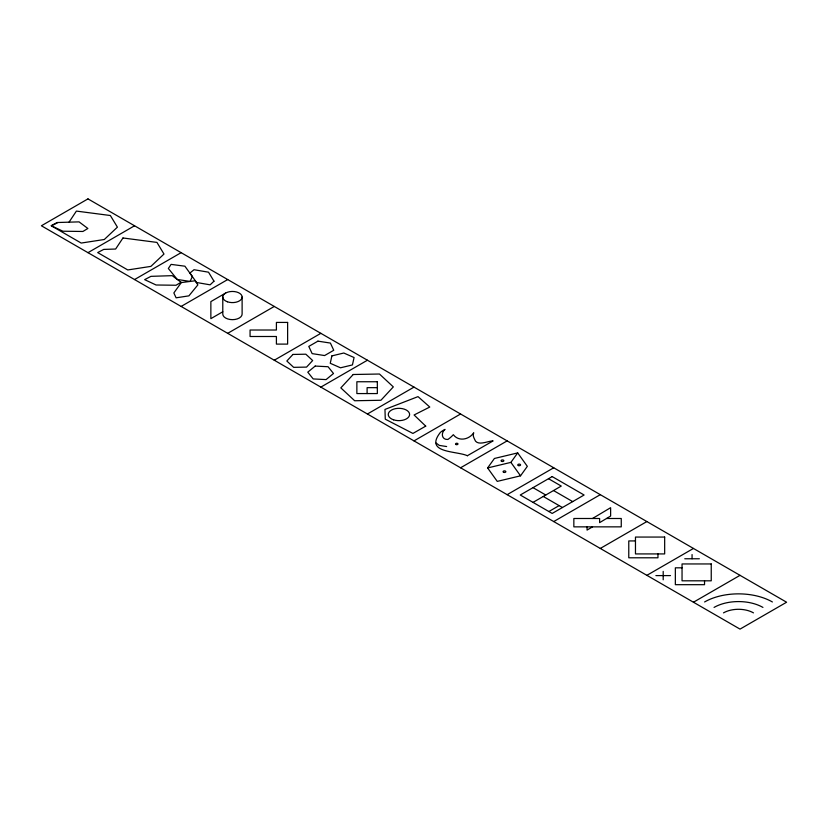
<?xml version="1.0" encoding="UTF-8"?>
<svg xmlns="http://www.w3.org/2000/svg" width="828" height="828" viewBox="0 0 828 828"><rect width="100%" height="100%" fill="white"/><g stroke="black" fill="none" stroke-linecap="round" stroke-linejoin="round"><path stroke-width="1.24" d="M69.055 222.142L76.393 211.088L110.362 215.518L117.41 227.151L104.318 239.499L81.196 243.059L51.108 225.682L57.153 222.525L79.074 221.873L87.871 228.487L82.903 231.467L62.928 231.219L51.481 225.868L57.815 222.566M487.62 467.944L494.409 458.474L517.686 452.906L527.332 466.35L520.533 475.821L497.255 481.389L487.62 467.944L510.897 462.386L517.686 452.906M592.506 518.494L610.629 507.688L610.629 516.051L599.617 522.634L599.617 518.494L573.845 518.494L573.845 526.856L621.259 526.856L621.259 518.494L606.593 518.494M592.506 526.856L587.062 530.096L587.062 526.856M87.975 252.664L134.55 225.775M134.55 279.553L181.125 252.664M181.125 306.443L227.7 279.553M225.62 293.081L210.861 301.599L210.861 318.656L222.784 311.773M227.7 333.332L274.275 306.443M274.275 360.221L320.85 333.332M320.85 387.111L367.425 360.221M367.425 414L414 387.111M414 440.889L460.575 414M460.575 467.779L507.15 440.889M507.15 494.668L553.725 467.779M533.025 502.379L561.27 486.067L548.509 478.708M548.871 511.528L559.117 505.608M553.725 521.557L600.3 494.668M600.3 548.446L646.875 521.557M646.875 575.336L693.45 548.446M693.45 602.225L740.025 575.336M467.396 455.71L493.115 440.889C487.92 441.003 479.391 445.578 475.52 441.169C474.372 438.674 472.208 435.538 473.73 432.775C469.165 439.616 458.702 441.893 453.33 434.69A47.186 27.241 0 0 1 447.896 439.461C441.562 439.937 440.734 432.765 445.029 429.411L443.953 429.96A22.17 12.803 0 0 0 440.32 432.475C423.988 453.371 456.28 450.711 467.416 455.731M377.34 387.659L367.104 387.659L367.104 393.569M635.469 540.932L628.773 540.932L628.773 557.793L657.96 557.793L657.96 553.922M684.766 558.765L699.36 558.765M682.044 567.822L675.348 567.822L675.348 584.682L704.535 584.682L704.535 580.811M655.9 575.595L670.494 575.595M446.644 446.551L439.295 445.402L436.18 443.084M553.518 490.538L572.686 501.602M533.025 487.651L545.776 495.009M543.271 496.458L562.429 507.523M510.897 462.386L520.533 475.821M692.063 554.553L692.063 558.765M663.197 571.382L663.197 579.807M242.118 297.024L242.118 314.081A9.667 5.579 0 0 1 232.451 319.66A9.667 5.579 0 0 1 222.784 314.081L222.784 297.024M714.057 607.421A34.569 19.955 0 0 1 762.94 607.421M723.506 612.875A21.197 12.234 0 0 1 753.48 612.875M704.597 601.966A47.941 27.676 0 0 1 772.389 601.966M331.883 355.885L330.248 363.285L340.515 367.798L352.428 364.931L354.074 357.53L343.796 353.018L331.883 355.885M192.355 276.542L190.078 281.437L177.285 279.45L168.353 268.489L171.085 264.38L184.903 266.192L192.355 276.542M122.968 237.978L115.63 249.031L103.728 249.414L97.683 252.571L127.771 269.949L150.893 266.388L163.985 254.041L156.937 242.407L122.968 237.978M181.311 282.576L173.849 292.936L176.105 297.821L188.908 295.855L197.861 284.894L195.139 280.785L181.311 282.576M292.936 354.446L286.84 361.018L293.65 367.342L306.557 367.104L312.653 360.532L305.842 354.198L292.936 354.446M353.214 374.504L340.825 387.877L354.674 400.752L380.921 400.266L393.321 386.904L379.462 374.018L353.214 374.504M213.976 281.189L210.126 284.832L196.515 282.483L189.902 273.043L194.021 269.711L208.532 272.195L213.976 281.189M315.199 366.069L307.778 372.165L313.201 378.934L326.066 379.597L333.498 373.5L328.064 366.732L315.199 366.069M181.022 282.265L176.053 285.246L156.078 284.998L144.631 279.647L150.965 276.345L172.224 275.662L181.022 282.265M87.975 198.886L41.4 225.775L740.025 629.114L786.6 602.225L87.975 198.886M317.931 341.146L308.792 346.414L312.135 353.618L324.607 355.554L333.746 350.275L330.403 343.071L317.931 341.146M552.183 476.586L520.263 495.009L552.183 513.443L584.102 495.009L552.183 476.586M425.727 426.13L412.924 433.437L385.268 419.185L384.968 409.436L418.026 396.622L429.773 407.045L414.083 414.973L425.727 426.13M287.626 322.423L276.407 322.423L276.407 330.02L250.066 330.02L250.066 336.499L276.407 336.499L276.407 344.106L287.626 344.106L287.626 322.423M377.34 381.749L356.868 381.749L356.868 393.569L377.34 393.569L377.34 381.749M664.667 537.061L635.469 537.061L635.469 553.922L664.667 553.922L664.667 537.061M711.242 563.951L682.044 563.951L682.044 580.811L711.242 580.811L711.242 563.951M501.664 461.372A1.387 0.797 0 0 0 503.838 460.792A1.387 0.797 0 0 0 501.871 459.995A1.387 0.797 0 0 0 501.664 461.372M518.39 465.574A1.387 0.797 0 0 0 520.564 464.984A1.387 0.797 0 0 0 518.597 464.187A1.387 0.797 0 0 0 518.39 465.574M503.672 472.322A1.387 0.797 0 0 0 505.846 471.732A1.387 0.797 0 0 0 503.89 470.946A1.387 0.797 0 0 0 503.672 472.322M456.093 444.553A1.221 0.704 0 0 0 457.987 444.005A1.221 0.704 0 0 0 456.218 443.332A1.221 0.704 0 0 0 456.093 444.553M393.6 419.827A10.681 6.169 0 0 0 409.612 414.486A10.681 6.169 0 0 0 393.6 409.146A10.681 6.169 0 0 0 393.6 419.827M227.41 301.785A9.667 5.579 0 0 0 242.118 297.169A9.667 5.579 0 0 0 227.824 292.129A9.667 5.579 0 0 0 227.41 301.785"/></g></svg>
